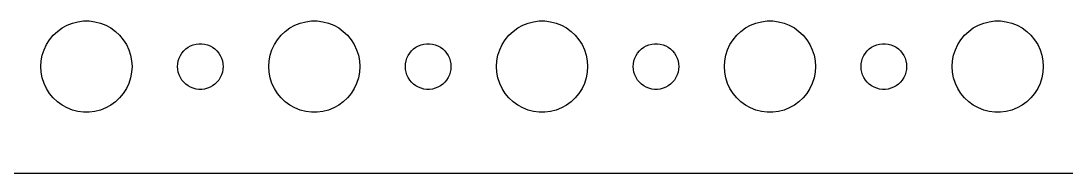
# Model space of a CAD drawing. Header units: metres. Extents: x -134 to 134, y 518 to 1078.
# Drawn here: x -71.8 to -3, y 518 to 528 of the extents above; entities that cross this region are included whole.
import ezdxf

# ---------------------------------------------------------------- set-up
doc = ezdxf.new("R2010")
doc.units = ezdxf.units.M

msp = doc.modelspace()

# ---------------------------------------------------------------- linework, layer by layer
for p, q in [((-68.7773, 527.714), (-68.427, 527.853)), ((-68.427, 527.853), (-68.0621, 527.947)), ((-68.0621, 527.947), (-67.6884, 527.994)), ((-67.6884, 527.994), (-67.3116, 527.994)), ((-67.3116, 527.994), (-66.9379, 527.947)), ((-66.9379, 527.947), (-66.573, 527.853)), ((-66.573, 527.853), (-66.2227, 527.714)), ((-53.7773, 527.714), (-53.427, 527.853)), ((-53.427, 527.853), (-53.0621, 527.947)), ((-53.0621, 527.947), (-52.6884, 527.994)), ((-52.6884, 527.994), (-52.3116, 527.994)), ((-52.3116, 527.994), (-51.9379, 527.947)), ((-51.9379, 527.947), (-51.5729, 527.853)), ((-51.5729, 527.853), (-51.2227, 527.714)), ((-38.7773, 527.714), (-38.427, 527.853)), ((-38.427, 527.853), (-38.0621, 527.947)), ((-38.0621, 527.947), (-37.6884, 527.994)), ((-37.6884, 527.994), (-37.3116, 527.994)), ((-37.3116, 527.994), (-36.9379, 527.947)), ((-36.9379, 527.947), (-36.5729, 527.853)), ((-36.5729, 527.853), (-36.2227, 527.714)), ((-23.7773, 527.714), (-23.427, 527.853)), ((-23.427, 527.853), (-23.0621, 527.947)), ((-23.0621, 527.947), (-22.6884, 527.994)), ((-22.6884, 527.994), (-22.3116, 527.994)), ((-22.3116, 527.994), (-21.9379, 527.947)), ((-21.9379, 527.947), (-21.5729, 527.853)), ((-21.5729, 527.853), (-21.2227, 527.714)), ((-8.77733, 527.714), (-8.42705, 527.853)), ((-8.42705, 527.853), (-8.06213, 527.947)), ((-8.06213, 527.947), (-7.68837, 527.994)), ((-7.68837, 527.994), (-7.31161, 527.994)), ((-7.31161, 527.994), (-6.93785, 527.947)), ((-6.93785, 527.947), (-6.57294, 527.853)), ((-6.57294, 527.853), (-6.22266, 527.714)), ((-69.6869, 527.054), (-69.4123, 527.312)), ((-69.4123, 527.312), (-69.1075, 527.533)), ((-69.1075, 527.533), (-68.7773, 527.714)), ((-66.2227, 527.714), (-65.8925, 527.533)), ((-65.8925, 527.533), (-65.5877, 527.312)), ((-65.5877, 527.312), (-65.3131, 527.054)), ((-54.6869, 527.054), (-54.4123, 527.312)), ((-54.4123, 527.312), (-54.1075, 527.533)), ((-54.1075, 527.533), (-53.7773, 527.714)), ((-51.2227, 527.714), (-50.8925, 527.533)), ((-50.8925, 527.533), (-50.5877, 527.312)), ((-50.5877, 527.312), (-50.3131, 527.054)), ((-39.6869, 527.054), (-39.4123, 527.312)), ((-39.4123, 527.312), (-39.1075, 527.533)), ((-39.1075, 527.533), (-38.7773, 527.714)), ((-36.2227, 527.714), (-35.8925, 527.533)), ((-35.8925, 527.533), (-35.5877, 527.312)), ((-35.5877, 527.312), (-35.3131, 527.054)), ((-24.6869, 527.054), (-24.4123, 527.312)), ((-24.4123, 527.312), (-24.1075, 527.533)), ((-24.1075, 527.533), (-23.7773, 527.714)), ((-21.2227, 527.714), (-20.8925, 527.533)), ((-20.8925, 527.533), (-20.5877, 527.312)), ((-20.5877, 527.312), (-20.3131, 527.054)), ((-9.6869, 527.054), (-9.41226, 527.312)), ((-9.41226, 527.312), (-9.10747, 527.533)), ((-9.10747, 527.533), (-8.77733, 527.714)), ((-6.22266, 527.714), (-5.89252, 527.533)), ((-5.89252, 527.533), (-5.58772, 527.312)), ((-5.58772, 527.312), (-5.31308, 527.054)), ((-70.2893, 526.104), (-70.1289, 526.445)), ((-70.1289, 526.445), (-69.927, 526.763)), ((-69.927, 526.763), (-69.6869, 527.054)), ((-65.3131, 527.054), (-65.073, 526.763)), ((-65.073, 526.763), (-64.8711, 526.445)), ((-64.8711, 526.445), (-64.7107, 526.104)), ((-60.4635, 526.427), (-60.2811, 526.473)), ((-60.2811, 526.473), (-60.0942, 526.497)), ((-60.0942, 526.497), (-59.9058, 526.497)), ((-59.9058, 526.497), (-59.7189, 526.473)), ((-59.7189, 526.473), (-59.5365, 526.427)), ((-55.2893, 526.104), (-55.1289, 526.445)), ((-55.1289, 526.445), (-54.927, 526.763)), ((-54.927, 526.763), (-54.6869, 527.054)), ((-50.3131, 527.054), (-50.0729, 526.763)), ((-50.0729, 526.763), (-49.8711, 526.445)), ((-49.8711, 526.445), (-49.7107, 526.104)), ((-45.4635, 526.427), (-45.2811, 526.473)), ((-45.2811, 526.473), (-45.0942, 526.497)), ((-45.0942, 526.497), (-44.9058, 526.497)), ((-44.9058, 526.497), (-44.7189, 526.473)), ((-44.7189, 526.473), (-44.5365, 526.427)), ((-40.2893, 526.104), (-40.1289, 526.445)), ((-40.1289, 526.445), (-39.927, 526.763)), ((-39.927, 526.763), (-39.6869, 527.054)), ((-35.3131, 527.054), (-35.0729, 526.763)), ((-35.0729, 526.763), (-34.8711, 526.445)), ((-34.8711, 526.445), (-34.7107, 526.104)), ((-30.4635, 526.427), (-30.2811, 526.473)), ((-30.2811, 526.473), (-30.0942, 526.497)), ((-30.0942, 526.497), (-29.9058, 526.497)), ((-29.9058, 526.497), (-29.7189, 526.473)), ((-29.7189, 526.473), (-29.5365, 526.427)), ((-25.2893, 526.104), (-25.1289, 526.445)), ((-25.1289, 526.445), (-24.927, 526.763)), ((-24.927, 526.763), (-24.6869, 527.054)), ((-20.3131, 527.054), (-20.0729, 526.763)), ((-20.0729, 526.763), (-19.8711, 526.445)), ((-19.8711, 526.445), (-19.7107, 526.104)), ((-15.4635, 526.427), (-15.2811, 526.473)), ((-15.2811, 526.473), (-15.0942, 526.497)), ((-15.0942, 526.497), (-14.9058, 526.497)), ((-14.9058, 526.497), (-14.7189, 526.473)), ((-14.7189, 526.473), (-14.5365, 526.427)), ((-10.2893, 526.104), (-10.1289, 526.445)), ((-10.1289, 526.445), (-9.92705, 526.763)), ((-9.92705, 526.763), (-9.6869, 527.054)), ((-5.31308, 527.054), (-5.07294, 526.763)), ((-5.07294, 526.763), (-4.87108, 526.445)), ((-4.87108, 526.445), (-4.71066, 526.104)), ((-70.4057, 525.746), (-70.2893, 526.104)), ((-64.7107, 526.104), (-64.5943, 525.746)), ((-61.3145, 525.723), (-61.2135, 525.882)), ((-61.2135, 525.882), (-61.0934, 526.027)), ((-61.0934, 526.027), (-60.9561, 526.156)), ((-60.9561, 526.156), (-60.8037, 526.266)), ((-60.8037, 526.266), (-60.6387, 526.357)), ((-60.6387, 526.357), (-60.4635, 526.427)), ((-59.5365, 526.427), (-59.3613, 526.357)), ((-59.3613, 526.357), (-59.1963, 526.266)), ((-59.1963, 526.266), (-59.0439, 526.156)), ((-59.0439, 526.156), (-58.9065, 526.027)), ((-58.9065, 526.027), (-58.7865, 525.882)), ((-58.7865, 525.882), (-58.6855, 525.723)), ((-55.4057, 525.746), (-55.2893, 526.104)), ((-49.7107, 526.104), (-49.5942, 525.746)), ((-46.3145, 525.723), (-46.2135, 525.882)), ((-46.2135, 525.882), (-46.0934, 526.027)), ((-46.0934, 526.027), (-45.9561, 526.156)), ((-45.9561, 526.156), (-45.8037, 526.266)), ((-45.8037, 526.266), (-45.6387, 526.357)), ((-45.6387, 526.357), (-45.4635, 526.427)), ((-44.5365, 526.427), (-44.3613, 526.357)), ((-44.3613, 526.357), (-44.1963, 526.266)), ((-44.1963, 526.266), (-44.0439, 526.156)), ((-44.0439, 526.156), (-43.9065, 526.027)), ((-43.9065, 526.027), (-43.7865, 525.882)), ((-43.7865, 525.882), (-43.6855, 525.723)), ((-40.4057, 525.746), (-40.2893, 526.104)), ((-34.7107, 526.104), (-34.5942, 525.746)), ((-31.3145, 525.723), (-31.2135, 525.882)), ((-31.2135, 525.882), (-31.0934, 526.027)), ((-31.0934, 526.027), (-30.9561, 526.156)), ((-30.9561, 526.156), (-30.8037, 526.266)), ((-30.8037, 526.266), (-30.6387, 526.357)), ((-30.6387, 526.357), (-30.4635, 526.427)), ((-29.5365, 526.427), (-29.3613, 526.357)), ((-29.3613, 526.357), (-29.1963, 526.266)), ((-29.1963, 526.266), (-29.0439, 526.156)), ((-29.0439, 526.156), (-28.9065, 526.027)), ((-28.9065, 526.027), (-28.7865, 525.882)), ((-28.7865, 525.882), (-28.6855, 525.723)), ((-25.4057, 525.746), (-25.2893, 526.104)), ((-19.7107, 526.104), (-19.5942, 525.746)), ((-16.3145, 525.723), (-16.2135, 525.882)), ((-16.2135, 525.882), (-16.0934, 526.027)), ((-16.0934, 526.027), (-15.9561, 526.156)), ((-15.9561, 526.156), (-15.8037, 526.266)), ((-15.8037, 526.266), (-15.6387, 526.357)), ((-15.6387, 526.357), (-15.4635, 526.427)), ((-14.5365, 526.427), (-14.3613, 526.357)), ((-14.3613, 526.357), (-14.1963, 526.266)), ((-14.1963, 526.266), (-14.0439, 526.156)), ((-14.0439, 526.156), (-13.9065, 526.027)), ((-13.9065, 526.027), (-13.7865, 525.882)), ((-13.7865, 525.882), (-13.6855, 525.723)), ((-10.4057, 525.746), (-10.2893, 526.104)), ((-4.71066, 526.104), (-4.59424, 525.746)), ((-70.5, 525), (-70.4763, 525.376)), ((-70.4763, 525.376), (-70.4057, 525.746)), ((-64.5943, 525.746), (-64.5237, 525.376)), ((-64.5237, 525.376), (-64.5, 525)), ((-61.5, 525), (-61.4882, 525.188)), ((-61.4882, 525.188), (-61.4529, 525.373)), ((-61.4529, 525.373), (-61.3947, 525.552)), ((-61.3947, 525.552), (-61.3145, 525.723)), ((-58.6855, 525.723), (-58.6053, 525.552)), ((-58.6053, 525.552), (-58.5471, 525.373)), ((-58.5471, 525.373), (-58.5118, 525.188)), ((-58.5118, 525.188), (-58.5, 525)), ((-55.5, 525), (-55.4763, 525.376)), ((-55.4763, 525.376), (-55.4057, 525.746)), ((-49.5942, 525.746), (-49.5237, 525.376)), ((-49.5237, 525.376), (-49.5, 525)), ((-46.5, 525), (-46.4882, 525.188)), ((-46.4882, 525.188), (-46.4529, 525.373)), ((-46.4529, 525.373), (-46.3947, 525.552)), ((-46.3947, 525.552), (-46.3145, 525.723)), ((-43.6855, 525.723), (-43.6053, 525.552)), ((-43.6053, 525.552), (-43.5471, 525.373)), ((-43.5471, 525.373), (-43.5118, 525.188)), ((-43.5118, 525.188), (-43.5, 525)), ((-40.5, 525), (-40.4763, 525.376)), ((-40.4763, 525.376), (-40.4057, 525.746)), ((-34.5942, 525.746), (-34.5237, 525.376)), ((-34.5237, 525.376), (-34.5, 525)), ((-31.5, 525), (-31.4882, 525.188)), ((-31.4882, 525.188), (-31.4529, 525.373)), ((-31.4529, 525.373), (-31.3947, 525.552)), ((-31.3947, 525.552), (-31.3145, 525.723)), ((-28.6855, 525.723), (-28.6053, 525.552)), ((-28.6053, 525.552), (-28.5471, 525.373)), ((-28.5471, 525.373), (-28.5118, 525.188)), ((-28.5118, 525.188), (-28.5, 525)), ((-25.5, 525), (-25.4763, 525.376)), ((-25.4763, 525.376), (-25.4057, 525.746)), ((-19.5942, 525.746), (-19.5237, 525.376)), ((-19.5237, 525.376), (-19.5, 525)), ((-16.5, 525), (-16.4882, 525.188)), ((-16.4882, 525.188), (-16.4529, 525.373)), ((-16.4529, 525.373), (-16.3947, 525.552)), ((-16.3947, 525.552), (-16.3145, 525.723)), ((-13.6855, 525.723), (-13.6053, 525.552)), ((-13.6053, 525.552), (-13.5471, 525.373)), ((-13.5471, 525.373), (-13.5118, 525.188)), ((-13.5118, 525.188), (-13.5, 525)), ((-10.5, 525), (-10.4763, 525.376)), ((-10.4763, 525.376), (-10.4057, 525.746)), ((-4.59424, 525.746), (-4.52365, 525.376)), ((-4.52365, 525.376), (-4.5, 525)), ((-70.4763, 524.624), (-70.5, 525)), ((-70.4057, 524.254), (-70.4763, 524.624)), ((-64.5237, 524.624), (-64.5943, 524.254)), ((-64.5, 525), (-64.5237, 524.624)), ((-61.4882, 524.812), (-61.5, 525)), ((-61.4529, 524.627), (-61.4882, 524.812)), ((-61.3947, 524.448), (-61.4529, 524.627)), ((-61.3145, 524.277), (-61.3947, 524.448)), ((-58.6053, 524.448), (-58.6855, 524.277)), ((-58.5471, 524.627), (-58.6053, 524.448)), ((-58.5118, 524.812), (-58.5471, 524.627)), ((-58.5, 525), (-58.5118, 524.812)), ((-55.4763, 524.624), (-55.5, 525)), ((-55.4057, 524.254), (-55.4763, 524.624)), ((-49.5237, 524.624), (-49.5942, 524.254)), ((-49.5, 525), (-49.5237, 524.624)), ((-46.4882, 524.812), (-46.5, 525)), ((-46.4529, 524.627), (-46.4882, 524.812)), ((-46.3947, 524.448), (-46.4529, 524.627)), ((-46.3145, 524.277), (-46.3947, 524.448)), ((-43.6053, 524.448), (-43.6855, 524.277)), ((-43.5471, 524.627), (-43.6053, 524.448)), ((-43.5118, 524.812), (-43.5471, 524.627)), ((-43.5, 525), (-43.5118, 524.812)), ((-40.4763, 524.624), (-40.5, 525)), ((-40.4057, 524.254), (-40.4763, 524.624)), ((-34.5237, 524.624), (-34.5942, 524.254)), ((-34.5, 525), (-34.5237, 524.624)), ((-31.4882, 524.812), (-31.5, 525)), ((-31.4529, 524.627), (-31.4882, 524.812)), ((-31.3947, 524.448), (-31.4529, 524.627)), ((-31.3145, 524.277), (-31.3947, 524.448)), ((-28.6053, 524.448), (-28.6855, 524.277)), ((-28.5471, 524.627), (-28.6053, 524.448)), ((-28.5118, 524.812), (-28.5471, 524.627)), ((-28.5, 525), (-28.5118, 524.812)), ((-25.4763, 524.624), (-25.5, 525)), ((-25.4057, 524.254), (-25.4763, 524.624)), ((-19.5237, 524.624), (-19.5942, 524.254)), ((-19.5, 525), (-19.5237, 524.624)), ((-16.4882, 524.812), (-16.5, 525)), ((-16.4529, 524.627), (-16.4882, 524.812)), ((-16.3947, 524.448), (-16.4529, 524.627)), ((-16.3145, 524.277), (-16.3947, 524.448)), ((-13.6053, 524.448), (-13.6855, 524.277)), ((-13.5471, 524.627), (-13.6053, 524.448)), ((-13.5118, 524.812), (-13.5471, 524.627)), ((-13.5, 525), (-13.5118, 524.812)), ((-10.4763, 524.624), (-10.5, 525)), ((-10.4057, 524.254), (-10.4763, 524.624)), ((-4.52365, 524.624), (-4.59424, 524.254)), ((-4.5, 525), (-4.52365, 524.624)), ((-70.2893, 523.896), (-70.4057, 524.254)), ((-70.1289, 523.555), (-70.2893, 523.896)), ((-64.7107, 523.896), (-64.8711, 523.555)), ((-64.5943, 524.254), (-64.7107, 523.896)), ((-61.2135, 524.118), (-61.3145, 524.277)), ((-61.0934, 523.973), (-61.2135, 524.118)), ((-60.9561, 523.844), (-61.0934, 523.973)), ((-60.8037, 523.734), (-60.9561, 523.844)), ((-60.6387, 523.643), (-60.8037, 523.734)), ((-59.1963, 523.734), (-59.3613, 523.643)), ((-59.0439, 523.844), (-59.1963, 523.734)), ((-58.9065, 523.973), (-59.0439, 523.844)), ((-58.7865, 524.118), (-58.9065, 523.973)), ((-58.6855, 524.277), (-58.7865, 524.118)), ((-55.2893, 523.896), (-55.4057, 524.254)), ((-55.1289, 523.555), (-55.2893, 523.896)), ((-49.7107, 523.896), (-49.8711, 523.555)), ((-49.5942, 524.254), (-49.7107, 523.896)), ((-46.2135, 524.118), (-46.3145, 524.277)), ((-46.0934, 523.973), (-46.2135, 524.118)), ((-45.9561, 523.844), (-46.0934, 523.973)), ((-45.8037, 523.734), (-45.9561, 523.844)), ((-45.6387, 523.643), (-45.8037, 523.734)), ((-44.1963, 523.734), (-44.3613, 523.643)), ((-44.0439, 523.844), (-44.1963, 523.734)), ((-43.9065, 523.973), (-44.0439, 523.844)), ((-43.7865, 524.118), (-43.9065, 523.973)), ((-43.6855, 524.277), (-43.7865, 524.118)), ((-40.2893, 523.896), (-40.4057, 524.254)), ((-40.1289, 523.555), (-40.2893, 523.896)), ((-34.7107, 523.896), (-34.8711, 523.555)), ((-34.5942, 524.254), (-34.7107, 523.896)), ((-31.2135, 524.118), (-31.3145, 524.277)), ((-31.0934, 523.973), (-31.2135, 524.118)), ((-30.9561, 523.844), (-31.0934, 523.973)), ((-30.8037, 523.734), (-30.9561, 523.844)), ((-30.6387, 523.643), (-30.8037, 523.734)), ((-29.1963, 523.734), (-29.3613, 523.643)), ((-29.0439, 523.844), (-29.1963, 523.734)), ((-28.9065, 523.973), (-29.0439, 523.844)), ((-28.7865, 524.118), (-28.9065, 523.973)), ((-28.6855, 524.277), (-28.7865, 524.118)), ((-25.2893, 523.896), (-25.4057, 524.254)), ((-25.1289, 523.555), (-25.2893, 523.896)), ((-19.7107, 523.896), (-19.8711, 523.555)), ((-19.5942, 524.254), (-19.7107, 523.896)), ((-16.2135, 524.118), (-16.3145, 524.277)), ((-16.0934, 523.973), (-16.2135, 524.118)), ((-15.9561, 523.844), (-16.0934, 523.973)), ((-15.8037, 523.734), (-15.9561, 523.844)), ((-15.6387, 523.643), (-15.8037, 523.734)), ((-14.1963, 523.734), (-14.3613, 523.643)), ((-14.0439, 523.844), (-14.1963, 523.734)), ((-13.9065, 523.973), (-14.0439, 523.844)), ((-13.7865, 524.118), (-13.9065, 523.973)), ((-13.6855, 524.277), (-13.7865, 524.118)), ((-10.2893, 523.896), (-10.4057, 524.254)), ((-10.1289, 523.555), (-10.2893, 523.896)), ((-4.71066, 523.896), (-4.87108, 523.555)), ((-4.59424, 524.254), (-4.71066, 523.896)), ((-69.927, 523.237), (-70.1289, 523.555)), ((-69.6869, 522.946), (-69.927, 523.237)), ((-65.073, 523.237), (-65.3131, 522.946)), ((-64.8711, 523.555), (-65.073, 523.237)), ((-60.4635, 523.573), (-60.6387, 523.643)), ((-60.2811, 523.527), (-60.4635, 523.573)), ((-60.0942, 523.503), (-60.2811, 523.527)), ((-59.9058, 523.503), (-60.0942, 523.503)), ((-59.7189, 523.527), (-59.9058, 523.503)), ((-59.5365, 523.573), (-59.7189, 523.527)), ((-59.3613, 523.643), (-59.5365, 523.573)), ((-54.927, 523.237), (-55.1289, 523.555)), ((-54.6869, 522.946), (-54.927, 523.237)), ((-50.0729, 523.237), (-50.3131, 522.946)), ((-49.8711, 523.555), (-50.0729, 523.237)), ((-45.4635, 523.573), (-45.6387, 523.643)), ((-45.2811, 523.527), (-45.4635, 523.573)), ((-45.0942, 523.503), (-45.2811, 523.527)), ((-44.9058, 523.503), (-45.0942, 523.503)), ((-44.7189, 523.527), (-44.9058, 523.503)), ((-44.5365, 523.573), (-44.7189, 523.527)), ((-44.3613, 523.643), (-44.5365, 523.573)), ((-39.927, 523.237), (-40.1289, 523.555)), ((-39.6869, 522.946), (-39.927, 523.237)), ((-35.0729, 523.237), (-35.3131, 522.946)), ((-34.8711, 523.555), (-35.0729, 523.237)), ((-30.4635, 523.573), (-30.6387, 523.643)), ((-30.2811, 523.527), (-30.4635, 523.573)), ((-30.0942, 523.503), (-30.2811, 523.527)), ((-29.9058, 523.503), (-30.0942, 523.503)), ((-29.7189, 523.527), (-29.9058, 523.503)), ((-29.5365, 523.573), (-29.7189, 523.527)), ((-29.3613, 523.643), (-29.5365, 523.573)), ((-24.927, 523.237), (-25.1289, 523.555)), ((-24.6869, 522.946), (-24.927, 523.237)), ((-20.0729, 523.237), (-20.3131, 522.946)), ((-19.8711, 523.555), (-20.0729, 523.237)), ((-15.4635, 523.573), (-15.6387, 523.643)), ((-15.2811, 523.527), (-15.4635, 523.573)), ((-15.0942, 523.503), (-15.2811, 523.527)), ((-14.9058, 523.503), (-15.0942, 523.503)), ((-14.7189, 523.527), (-14.9058, 523.503)), ((-14.5365, 523.573), (-14.7189, 523.527)), ((-14.3613, 523.643), (-14.5365, 523.573)), ((-9.92705, 523.237), (-10.1289, 523.555)), ((-9.6869, 522.946), (-9.92705, 523.237)), ((-5.07294, 523.237), (-5.31308, 522.946)), ((-4.87108, 523.555), (-5.07294, 523.237)), ((-69.4123, 522.688), (-69.6869, 522.946)), ((-69.1075, 522.467), (-69.4123, 522.688)), ((-68.7773, 522.286), (-69.1075, 522.467)), ((-65.8925, 522.467), (-66.2227, 522.286)), ((-65.5877, 522.688), (-65.8925, 522.467)), ((-65.3131, 522.946), (-65.5877, 522.688)), ((-54.4123, 522.688), (-54.6869, 522.946)), ((-54.1075, 522.467), (-54.4123, 522.688)), ((-53.7773, 522.286), (-54.1075, 522.467)), ((-50.8925, 522.467), (-51.2227, 522.286)), ((-50.5877, 522.688), (-50.8925, 522.467)), ((-50.3131, 522.946), (-50.5877, 522.688)), ((-39.4123, 522.688), (-39.6869, 522.946)), ((-39.1075, 522.467), (-39.4123, 522.688)), ((-38.7773, 522.286), (-39.1075, 522.467)), ((-35.8925, 522.467), (-36.2227, 522.286)), ((-35.5877, 522.688), (-35.8925, 522.467)), ((-35.3131, 522.946), (-35.5877, 522.688)), ((-24.4123, 522.688), (-24.6869, 522.946)), ((-24.1075, 522.467), (-24.4123, 522.688)), ((-23.7773, 522.286), (-24.1075, 522.467)), ((-20.8925, 522.467), (-21.2227, 522.286)), ((-20.5877, 522.688), (-20.8925, 522.467)), ((-20.3131, 522.946), (-20.5877, 522.688)), ((-9.41226, 522.688), (-9.6869, 522.946)), ((-9.10747, 522.467), (-9.41226, 522.688)), ((-8.77733, 522.286), (-9.10747, 522.467)), ((-5.89252, 522.467), (-6.22266, 522.286)), ((-5.58772, 522.688), (-5.89252, 522.467)), ((-5.31308, 522.946), (-5.58772, 522.688)), ((-68.427, 522.147), (-68.7773, 522.286)), ((-68.0621, 522.053), (-68.427, 522.147)), ((-67.6884, 522.006), (-68.0621, 522.053)), ((-67.3116, 522.006), (-67.6884, 522.006)), ((-66.9379, 522.053), (-67.3116, 522.006)), ((-66.573, 522.147), (-66.9379, 522.053)), ((-66.2227, 522.286), (-66.573, 522.147)), ((-53.427, 522.147), (-53.7773, 522.286)), ((-53.0621, 522.053), (-53.427, 522.147)), ((-52.6884, 522.006), (-53.0621, 522.053)), ((-52.3116, 522.006), (-52.6884, 522.006)), ((-51.9379, 522.053), (-52.3116, 522.006)), ((-51.5729, 522.147), (-51.9379, 522.053)), ((-51.2227, 522.286), (-51.5729, 522.147)), ((-38.427, 522.147), (-38.7773, 522.286)), ((-38.0621, 522.053), (-38.427, 522.147)), ((-37.6884, 522.006), (-38.0621, 522.053)), ((-37.3116, 522.006), (-37.6884, 522.006)), ((-36.9379, 522.053), (-37.3116, 522.006)), ((-36.5729, 522.147), (-36.9379, 522.053)), ((-36.2227, 522.286), (-36.5729, 522.147)), ((-23.427, 522.147), (-23.7773, 522.286)), ((-23.0621, 522.053), (-23.427, 522.147)), ((-22.6884, 522.006), (-23.0621, 522.053)), ((-22.3116, 522.006), (-22.6884, 522.006)), ((-21.9379, 522.053), (-22.3116, 522.006)), ((-21.5729, 522.147), (-21.9379, 522.053)), ((-21.2227, 522.286), (-21.5729, 522.147)), ((-8.42705, 522.147), (-8.77733, 522.286)), ((-8.06213, 522.053), (-8.42705, 522.147)), ((-7.68837, 522.006), (-8.06213, 522.053)), ((-7.31161, 522.006), (-7.68837, 522.006)), ((-6.93785, 522.053), (-7.31161, 522.006)), ((-6.57294, 522.147), (-6.93785, 522.053)), ((-6.22266, 522.286), (-6.57294, 522.147)), ((-129.814, 518.01), (129.814, 518.01))]:
    msp.add_line(p, q)

doc.saveas('drawing.dxf')
